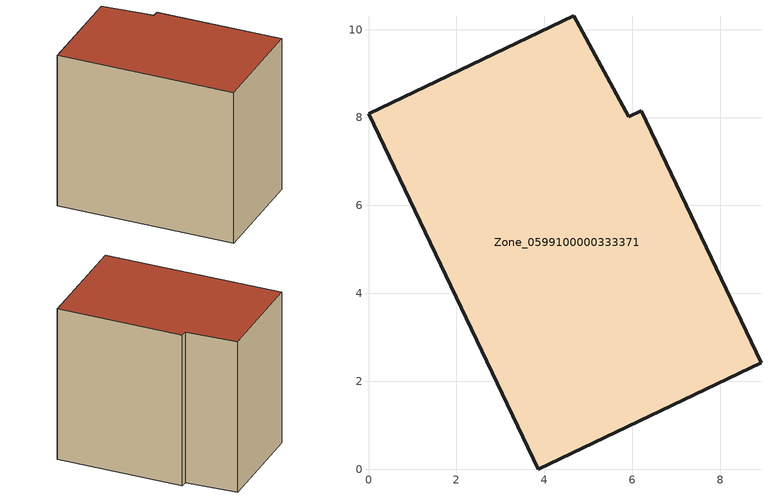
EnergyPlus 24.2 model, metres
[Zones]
Zone_0599100000333371
 floor ground (C_G): 5.92,8.02 6.2,8.15 8.93,2.42 3.86,0 0,8.09 4.67,10.31 z0.44
 wall outside (C_F): 3.86,0 8.93,2.42 6.2,8.15 5.92,8.02 4.67,10.31 0,8.09 3.86,0 z0.44:8.45
 roof outside (C_R): 6.2,8.15 5.92,8.02 4.67,10.31 0,8.09 3.86,0 8.93,2.42 z8.45
[BUILDING]
Pand.0599100000333371: North Axis=0; Terrain=City; Loads Convergence Tolerance Value=0.04; Temperature Convergence Tolerance Value=0.4; Solar Distribution=FullExterior; Maximum Number of Warmup Days=25; Minimum Number of Warmup Days=1
[Site:Location]
Rotterdam.The.Hague.AP_ZH_NLD Design_Conditions: Latitude=51.96; Longitude=4.45; Time Zone=1; Elevation=-4.5
[SITE:GROUNDTEMPERATURE:BUILDINGSURFACE]
18, 18, 18, 18, 18, 18, 18, 18, 18, 18, 18, 18
[MATERIAL] Thermal Absorptance=0.9; Solar Absorptance=0.7; Visible Absorptance=0.7
Name | Roughness | Thickness | Conductivity | Density | Specific Heat
G.TC.1975-1991 | MediumSmooth | 0.15 | 0.288461 | 540 | 1210
F.TC.1975-1991 | Rough | 0.3 | 0.230769 | 1920 | 840
R.TC.1975-1991 | MediumRough | 0.2 | 0.153846 | 1500 | 1000
[CONSTRUCTION]
C_G: G.TC.1975-1991
C_F: F.TC.1975-1991
C_R: R.TC.1975-1991
[ZONE]
Zone_0599100000333371: Type=1; Multiplier=1; Ceiling Height=Autocalculate; Volume=Autocalculate; Floor Area=autocalculate; Part of Total Floor Area=Yes
[ZONEINFILTRATION:DESIGNFLOWRATE]
Infil_Zone_0599100000333371: Zone or ZoneList or Space or SpaceList=Zone_0599100000333371; Schedule=AlwaysOn; Design Flow Rate Calculation Method=Flow/Area; Flow Rate per Floor Area=0.003; Constant Term Coefficient=1; Temperature Term Coefficient=0; Velocity Term Coefficient=0; Velocity Squared Term Coefficient=0
[HVACTEMPLATE:ZONE:IDEALLOADSAIRSYSTEM]
Zone_0599100000333371: Maximum Heating Supply Air Temperature=50; Minimum Cooling Supply Air Temperature=13; Maximum Heating Supply Air Humidity Ratio=0.0156; Minimum Cooling Supply Air Humidity Ratio=0.0077; Heating Limit=NoLimit; Cooling Limit=NoLimit; Dehumidification Control Type=ConstantSensibleHeatRatio; Cooling Sensible Heat Ratio=0.7; Dehumidification Setpoint=60; Humidification Control Type=None; Humidification Setpoint=30; Outdoor Air Method=None; Outdoor Air Flow Rate per Person=0.00944; Outdoor Air Flow Rate per Zone Floor Area=0; Outdoor Air Flow Rate per Zone=0; Demand Controlled Ventilation Type=None; Outdoor Air Economizer Type=NoEconomizer; Heat Recovery Type=None; Sensible Heat Recovery Effectiveness=0.7; Latent Heat Recovery Effectiveness=0.65
[ZONECONTROL:THERMOSTAT]
ThermostatControl_Zone_0599100000333371: Zone or ZoneList=Zone_0599100000333371; Control Type Schedule=DualSetpointControlType; Control 1=Thermostat_Zone_0599100000333371; Temperature Difference Between Cutout And Setpoint=0
[THERMOSTATSETPOINT:DUALSETPOINT]
Thermostat_Zone_0599100000333371: Heating Setpoint Temperature Schedule=HeatingSetpoint_Zone_0599100000333371; Cooling Setpoint Temperature Schedule=CoolingSetpoint_Zone_0599100000333371
[SCHEDULE:COMPACT]
HeatingSetpoint_Zone_0599100000333371: Through: 12/31, For: AllDays, Until: 24:00, 21
CoolingSetpoint_Zone_0599100000333371: Through: 12/31, For: AllDays, Until: 24:00, 24
DualSetpointControlType: Through: 12/31, For: AllDays, Until: 24:00, 4
AlwaysOn: Through: 12/31, For: AllDays, Until: 24:00, 1
